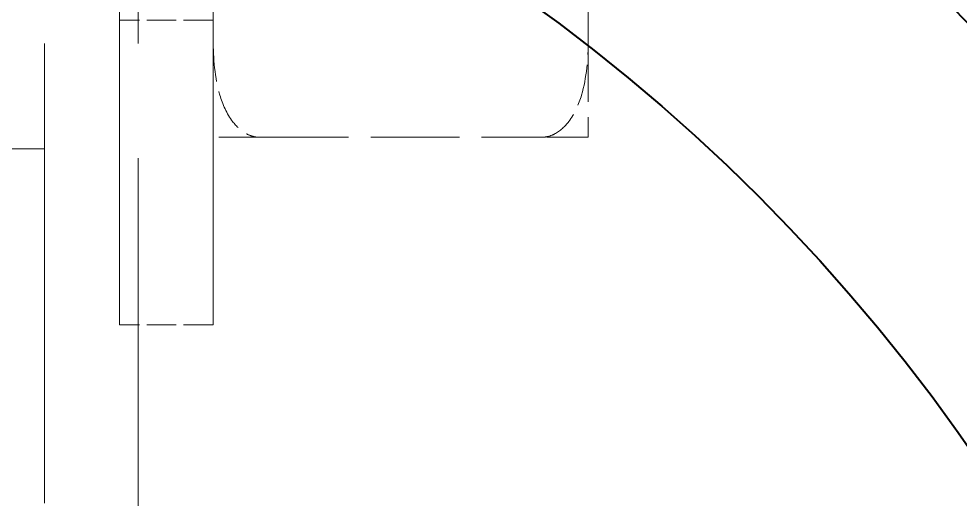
# Model space of a CAD drawing. Header units: millimetres. Extents: x 0 to 5945, y 0 to 4205.
# Drawn here: x 2667.95 to 2688.03, y 1956.09 to 1966.34 of the extents above; entities that cross this region are included whole.
import ezdxf

# ---------------------------------------------------------------- set-up
doc = ezdxf.new("R2010")
doc.units = ezdxf.units.MM
doc.header["$LTSCALE"] = 5
doc.linetypes.add('DASHED', pattern=[0.2067, 0.1654, -0.0413])
doc.layers.add('가려진 것(ISO)', color=2, linetype='DASHED', lineweight=18)
doc.layers.add('가시적인 것(ISO)', color=3, linetype='Continuous', lineweight=40)

msp = doc.modelspace()

# ---------------------------------------------------------------- linework, layer by layer
at = {"layer": '가려진 것(ISO)', "ltscale": 11.852927}
for p, q in [((2668.4931, 1990.3118), (2668.4931, 1941.3118)), ((2670.4931, 1941.3118), (2670.4931, 1990.3118))]:
    msp.add_line(p, q, dxfattribs=at)
at = {"layer": '가려진 것(ISO)', "ltscale": 14.692177}
for p, q in [((2670.0931, 1959.8118), (2670.0931, 1988.8118)), ((2672.0931, 1959.8118), (2672.0931, 1988.8118))]:
    msp.add_line(p, q, dxfattribs=at)
at = {"layer": '가려진 것(ISO)', "ltscale": 2.799355}
msp.add_line((2680.0931, 1965.8796), (2680.0931, 1972.2439), dxfattribs=at)
at = {"layer": '가려진 것(ISO)', "ltscale": 0.761779}
for p, q in [((2672.0931, 1966.3118), (2670.0931, 1966.3118)), ((2672.0931, 1959.8118), (2670.0931, 1959.8118))]:
    msp.add_line(p, q, dxfattribs=at)
at = {"layer": '가려진 것(ISO)', "ltscale": 1.584581}
msp.add_line((2680.0931, 1965.8796), (2680.0931, 1963.8118), dxfattribs=at)
at = {"layer": '가려진 것(ISO)', "ltscale": 2.285536}
msp.add_line((2673.0931, 1963.8118), (2679.0931, 1963.8118), dxfattribs=at)
at = {"layer": '가려진 것(ISO)', "ltscale": 1.371282}
msp.add_line((2664.8931, 1963.5618), (2668.4931, 1963.5618), dxfattribs=at)
at = {"layer": '가려진 것(ISO)', "ltscale": 1.066384}
for points, knots in [([(2672.0931, 1965.8796), (2672.0931, 1965.5103), (2672.1291, 1965.0683), (2672.2923, 1964.5243), (2672.3859, 1964.3077), (2672.5836, 1964.0481), (2672.6936, 1963.9428), (2672.8533, 1963.8607), (2672.907, 1963.8401), (2672.9966, 1963.8182), (2673.049, 1963.8118), (2673.0931, 1963.8118)], [-0.87260594, -0.87260594, -0.87260594, -0.87260594, -0.7446757, -0.7446757, -0.6779195, -0.6779195, -0.63693178, -0.63693178, -0.62222954, -0.62222954, -0.60900104, -0.60900104, -0.60900104, -0.60900104]), ([(2679.0931, 1963.8118), (2679.1372, 1963.8118), (2679.1896, 1963.8182), (2679.2792, 1963.8401), (2679.333, 1963.8607), (2679.4926, 1963.9428), (2679.6026, 1964.0481), (2679.8004, 1964.3077), (2679.8939, 1964.5243), (2680.0571, 1965.0683), (2680.0931, 1965.5103), (2680.0931, 1965.8796)], [-1.82700312, -1.82700312, -1.82700312, -1.82700312, -1.81377462, -1.81377462, -1.79907238, -1.79907238, -1.75808465, -1.75808465, -1.69132845, -1.69132845, -1.56339822, -1.56339822, -1.56339822, -1.56339822]), ([(2673.0931, 1963.8118), (2673.049, 1963.8118), (2672.9966, 1963.8118), (2672.907, 1963.8118), (2672.8533, 1963.8118), (2672.6936, 1963.8118), (2672.5836, 1963.8118), (2672.3859, 1963.8118), (2672.2923, 1963.8118), (2672.1291, 1963.8118), (2672.1075, 1963.8118), (2672.0931, 1963.8118)], [-1.82700312, -1.82700312, -1.82700312, -1.82700312, -1.81377462, -1.81377462, -1.79907238, -1.79907238, -1.75808465, -1.75808465, -1.69132845, -1.69132845, -1.56339822, -1.56339822, -1.56339822, -1.56339822]), ([(2680.0931, 1963.8118), (2680.0787, 1963.8118), (2680.0571, 1963.8118), (2679.8939, 1963.8118), (2679.8004, 1963.8118), (2679.6026, 1963.8118), (2679.4926, 1963.8118), (2679.333, 1963.8118), (2679.2792, 1963.8118), (2679.1896, 1963.8118), (2679.1372, 1963.8118), (2679.0931, 1963.8118)], [-0.87260594, -0.87260594, -0.87260594, -0.87260594, -0.7446757, -0.7446757, -0.6779195, -0.6779195, -0.63693178, -0.63693178, -0.62222954, -0.62222954, -0.60900104, -0.60900104, -0.60900104, -0.60900104])]:
    msp.add_open_spline(points, degree=3, knots=knots, dxfattribs=at)
at = {"layer": '가시적인 것(ISO)'}
for radius in [45, 39.2265]:
    msp.add_circle((2655.9931, 1934.8118), radius, dxfattribs=at)

doc.saveas('drawing.dxf')
